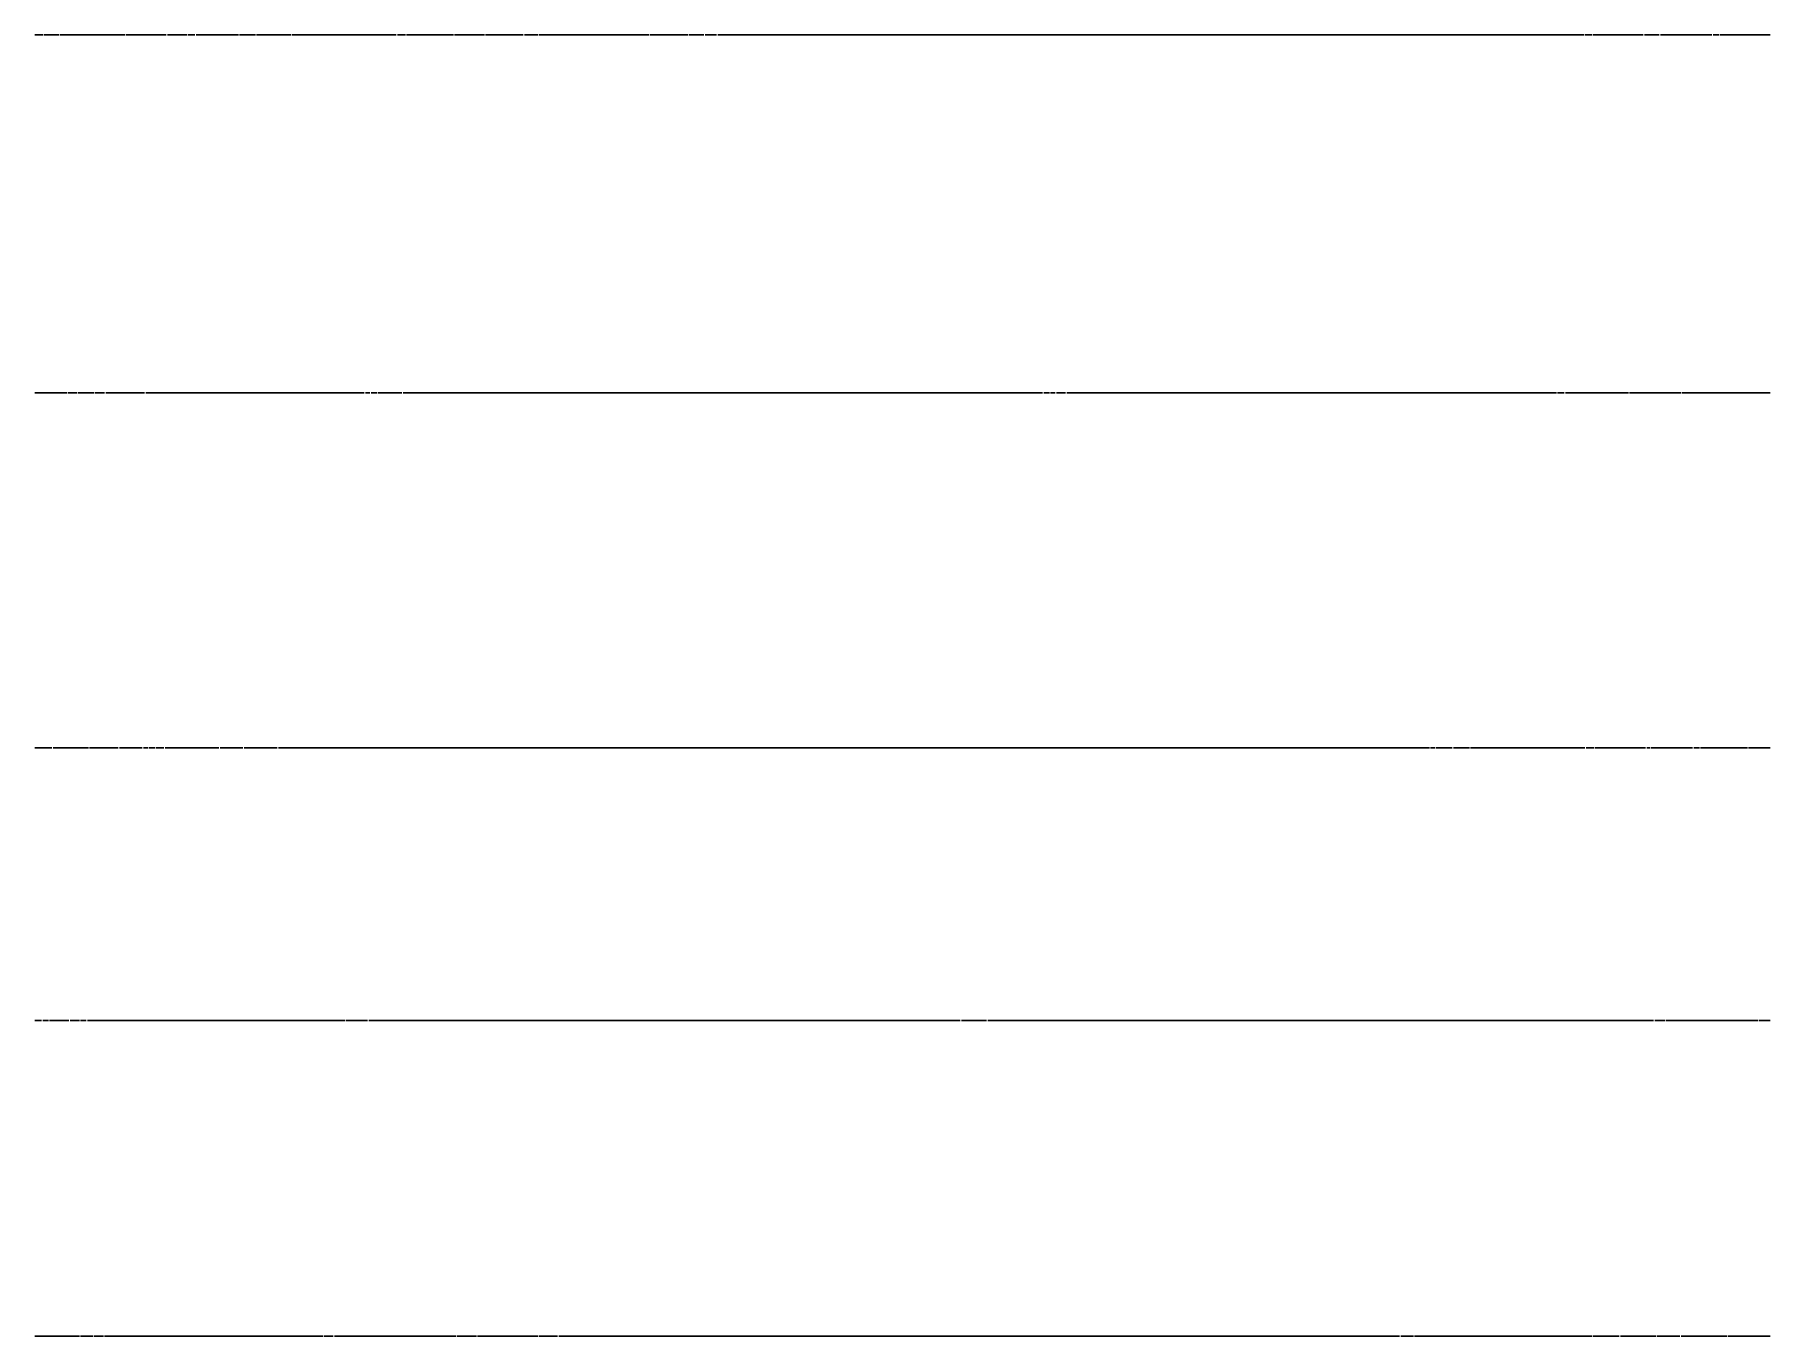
# Model space of a CAD drawing. Header units: metres. Extents: x 0 to 17.9, y -14.2 to -0.8.
import ezdxf

# ---------------------------------------------------------------- set-up
doc = ezdxf.new("R2010")
doc.units = ezdxf.units.M
for name, color, linetype in [('LINE_00_BAND_00', 1, 'Continuous'), ('LINE_00_BAND_01', 2, 'Continuous'), ('LINE_01_BAND_00', 1, 'Continuous'), ('LINE_01_BAND_01', 2, 'Continuous'), ('LINE_02_BAND_00', 1, 'Continuous'), ('LINE_02_BAND_01', 2, 'Continuous'), ('LINE_03_BAND_00', 1, 'Continuous'), ('LINE_03_BAND_01', 2, 'Continuous'), ('LINE_04_BAND_00', 1, 'Continuous'), ('LINE_04_BAND_01', 2, 'Continuous')]:
    doc.layers.add(name, color=color, linetype=linetype)

msp = doc.modelspace()

# ---------------------------------------------------------------- linework, layer by layer
at = {"layer": 'LINE_00_BAND_00', "color": 1}
for p, q in [((0.095, -0.769), (0.248, -0.769)), ((0.945, -0.769), (1.359, -0.769)), ((1.583, -0.769), (1.654, -0.769)), ((2.115, -0.769), (2.28, -0.769)), ((2.658, -0.769), (3.734, -0.769)), ((3.84, -0.769), (4.324, -0.769)), ((4.655, -0.769), (5.045, -0.769)), ((5.211, -0.769), (6.345, -0.769)), ((6.758, -0.769), (6.912, -0.769)), ((7.054, -0.769), (15.998, -0.769)), ((16.093, -0.769), (16.613, -0.769)), ((16.79, -0.769), (17.322, -0.769)), ((17.404, -0.769), (17.924, -0.769))]:
    msp.add_line(p, q, dxfattribs=at)
at = {"layer": 'LINE_00_BAND_01', "color": 2}
for p, q in [((0, -0.769), (0.083, -0.769)), ((0.26, -0.769), (0.933, -0.769)), ((1.371, -0.769), (1.571, -0.769)), ((1.666, -0.769), (2.103, -0.769)), ((2.292, -0.769), (2.647, -0.769)), ((3.746, -0.769), (3.828, -0.769)), ((4.336, -0.769), (4.644, -0.769)), ((5.057, -0.769), (5.199, -0.769)), ((6.357, -0.769), (6.747, -0.769)), ((6.924, -0.769), (7.042, -0.769)), ((16.01, -0.769), (16.081, -0.769)), ((16.624, -0.769), (16.778, -0.769)), ((17.333, -0.769), (17.392, -0.769))]:
    msp.add_line(p, q, dxfattribs=at)
at = {"layer": 'LINE_01_BAND_00', "color": 1}
for p, q in [((0.343, -4.467), (0.437, -4.467)), ((0.626, -4.467), (0.721, -4.467)), ((1.146, -4.467), (3.403, -4.467)), ((3.474, -4.467), (3.533, -4.467)), ((3.805, -4.467), (10.409, -4.467)), ((10.492, -4.467), (10.539, -4.467)), ((10.658, -4.467), (15.715, -4.467)), ((15.809, -4.467), (16.459, -4.467)), ((17.014, -4.467), (17.924, -4.467))]:
    msp.add_line(p, q, dxfattribs=at)
at = {"layer": 'LINE_01_BAND_01', "color": 2}
for p, q in [((0, -4.467), (0.331, -4.467)), ((0.449, -4.467), (0.614, -4.467)), ((0.733, -4.467), (1.134, -4.467)), ((3.415, -4.467), (3.462, -4.467)), ((3.545, -4.467), (3.793, -4.467)), ((10.421, -4.467), (10.48, -4.467)), ((10.551, -4.467), (10.646, -4.467)), ((15.726, -4.467), (15.797, -4.467)), ((16.471, -4.467), (17.003, -4.467))]:
    msp.add_line(p, q, dxfattribs=at)
at = {"layer": 'LINE_02_BAND_00', "color": 1}
for p, q in [((0, -8.132), (0.177, -8.132)), ((0.567, -8.132), (0.863, -8.132)), ((1.122, -8.132), (1.17, -8.132)), ((1.252, -8.132), (1.335, -8.132)), ((1.914, -8.132), (2.15, -8.132)), ((2.517, -8.132), (14.403, -8.132)), ((14.474, -8.132), (14.639, -8.132)), ((14.829, -8.132), (16.01, -8.132)), ((16.116, -8.132), (16.636, -8.132)), ((16.695, -8.132), (17.121, -8.132)), ((17.203, -8.132), (17.688, -8.132))]:
    msp.add_line(p, q, dxfattribs=at)
at = {"layer": 'LINE_02_BAND_01', "color": 2}
for p, q in [((0.189, -8.132), (0.555, -8.132)), ((0.874, -8.132), (1.111, -8.132)), ((1.182, -8.132), (1.241, -8.132)), ((1.347, -8.132), (1.902, -8.132)), ((2.162, -8.132), (2.505, -8.132)), ((14.415, -8.132), (14.462, -8.132)), ((14.651, -8.132), (14.817, -8.132)), ((16.022, -8.132), (16.105, -8.132)), ((16.648, -8.132), (16.684, -8.132)), ((17.133, -8.132), (17.192, -8.132)), ((17.7, -8.132), (17.924, -8.132))]:
    msp.add_line(p, q, dxfattribs=at)
at = {"layer": 'LINE_03_BAND_00', "color": 1}
for p, q in [((0.083, -10.948), (0.142, -10.948)), ((0.366, -10.948), (0.461, -10.948)), ((0.544, -10.948), (3.202, -10.948)), ((3.45, -10.948), (9.559, -10.948)), ((9.842, -10.948), (16.719, -10.948)), ((16.849, -10.948), (17.794, -10.948))]:
    msp.add_line(p, q, dxfattribs=at)
at = {"layer": 'LINE_03_BAND_01', "color": 2}
for p, q in [((0, -10.948), (0.071, -10.948)), ((0.154, -10.948), (0.354, -10.948)), ((0.473, -10.948), (0.532, -10.948)), ((3.214, -10.948), (3.438, -10.948)), ((9.571, -10.948), (9.831, -10.948)), ((16.731, -10.948), (16.837, -10.948)), ((17.806, -10.948), (17.924, -10.948))]:
    msp.add_line(p, q, dxfattribs=at)
at = {"layer": 'LINE_04_BAND_00', "color": 1}
for p, q in [((0.473, -14.208), (0.603, -14.208)), ((0.721, -14.208), (2.978, -14.208)), ((3.096, -14.208), (4.348, -14.208)), ((4.573, -14.208), (5.199, -14.208)), ((5.412, -14.208), (14.096, -14.208)), ((14.25, -14.208), (16.081, -14.208)), ((16.376, -14.208), (16.743, -14.208)), ((17.003, -14.208), (17.475, -14.208))]:
    msp.add_line(p, q, dxfattribs=at)
at = {"layer": 'LINE_04_BAND_01', "color": 2}
for p, q in [((0, -14.208), (0.461, -14.208)), ((0.614, -14.208), (0.709, -14.208)), ((2.989, -14.208), (3.084, -14.208)), ((4.36, -14.208), (4.561, -14.208)), ((5.211, -14.208), (5.4, -14.208)), ((14.108, -14.208), (14.238, -14.208)), ((16.093, -14.208), (16.365, -14.208)), ((16.754, -14.208), (16.991, -14.208)), ((17.487, -14.208), (17.924, -14.208))]:
    msp.add_line(p, q, dxfattribs=at)

doc.saveas('drawing.dxf')
